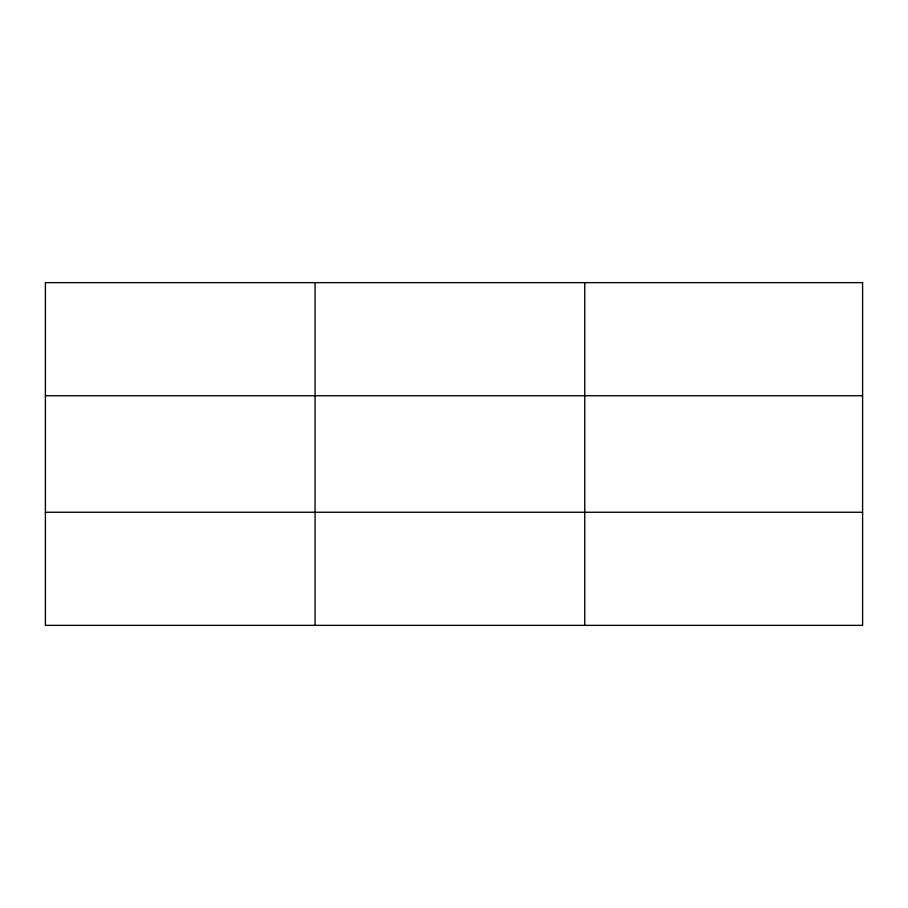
<?xml version="1.0" encoding="UTF-8"?>
<svg xmlns="http://www.w3.org/2000/svg" width="908" height="908" viewBox="0 0 908 908"><rect width="100%" height="100%" fill="white"/><g stroke="black" fill="none" stroke-linecap="round" stroke-linejoin="round"><path stroke-width="1.36" d="M315.076 282.638L315.076 625.362M584.752 282.638L584.752 625.362M45.4 395.74L862.6 395.74M45.4 512.26L862.6 512.26M862.6 282.638L862.6 625.362L45.4 625.362L45.4 282.638L862.6 282.638"/></g></svg>
